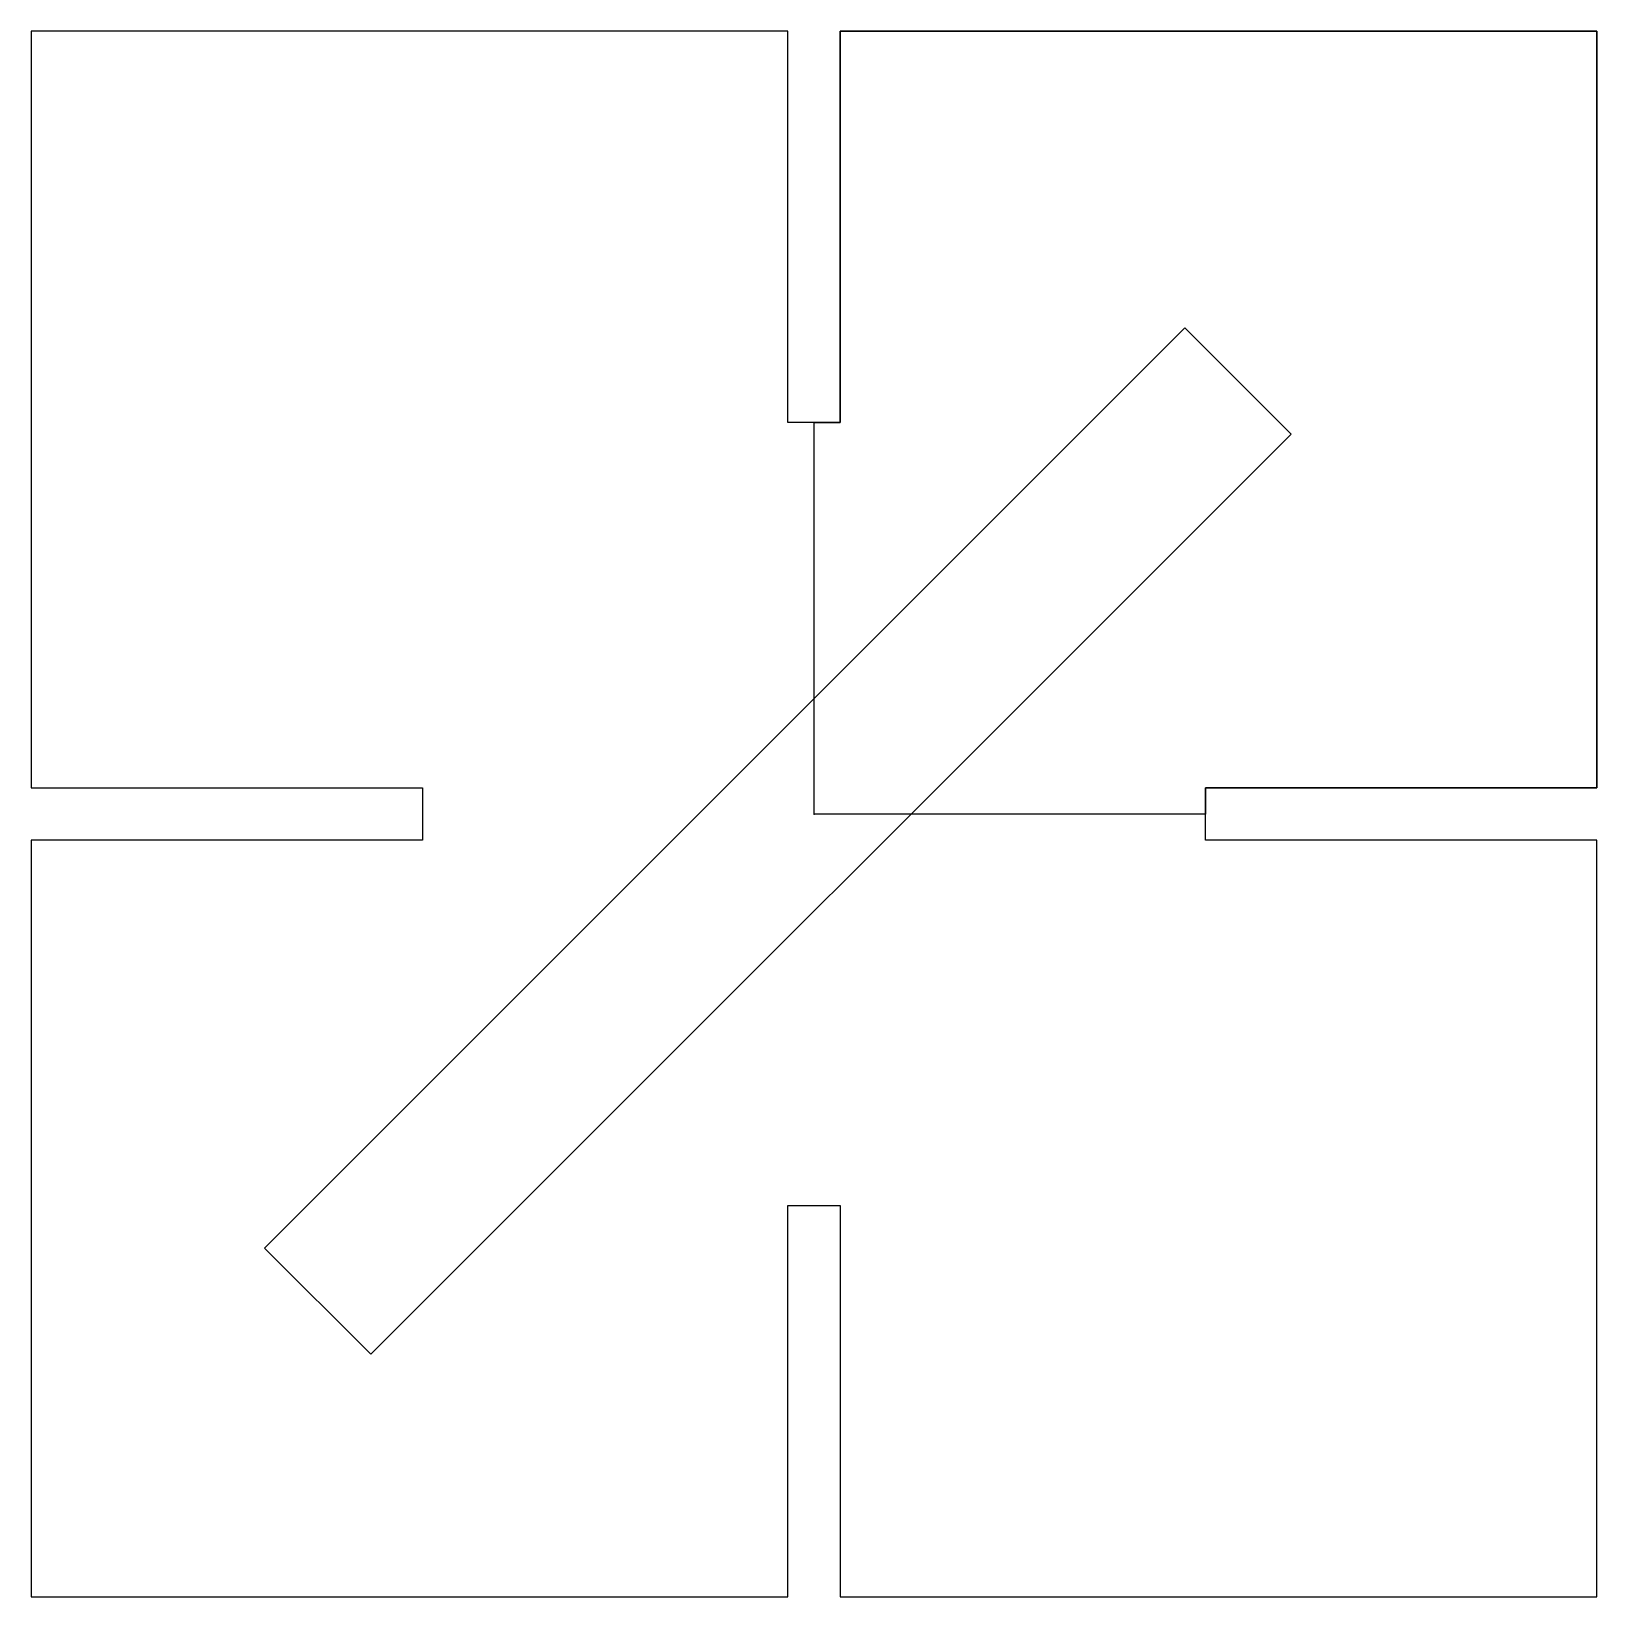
# Model space of a CAD drawing. Header units: millimetres. Extents: x -60 to 60, y -60 to 60.
import ezdxf

# ---------------------------------------------------------------- set-up
doc = ezdxf.new("R2010")
doc.units = ezdxf.units.MM
doc.header["$MEASUREMENT"] = 0
doc.layers.add('Lapti_for-docs v3_Sketch1', color=7, linetype='Continuous')
doc.layers.add('Lapti_for-docs v3_Sketch2', color=7, linetype='Continuous')

msp = doc.modelspace()

# ---------------------------------------------------------------- linework, layer by layer
at = {"layer": 'Lapti_for-docs v3_Sketch1'}
for p, q in [((2, 60), (60, 60)), ((2, 30), (2, 60)), ((60, 60), (60, 2)), ((0, 0), (0, 30)), ((0, 30), (2, 30)), ((30, 2), (30, 0)), ((60, 2), (30, 2)), ((30, 0), (0, 0))]:
    msp.add_line(p, q, dxfattribs=at)
msp.add_point((0, 0), dxfattribs=at)
at = {"layer": 'Lapti_for-docs v3_Sketch2'}
for p, q in [((-2, 60, 4), (-60, 60, 4)), ((-60, 60, 4), (-60, 2, 4)), ((-2, 30, 4), (-2, 60, 4)), ((2, 60, 4), (2, 30, 4)), ((60, 60, 4), (2, 60, 4)), ((60, 2, 4), (60, 60, 4)), ((28.43, 37.28, 4), (-42.12, -33.27, 4)), ((36.58, 29.13, 4), (28.43, 37.28, 4)), ((2, 30, 4), (-2, 30, 4)), ((-33.97, -41.41, 4), (36.58, 29.13, 4)), ((-60, 2, 4), (-30, 2, 4)), ((-30, 2, 4), (-30, -2, 4)), ((30, 2, 4), (60, 2, 4)), ((30, -2, 4), (30, 2, 4)), ((-30, -2, 4), (-60, -2, 4)), ((-60, -2, 4), (-60, -60, 4)), ((60, -2, 4), (30, -2, 4)), ((60, -60, 4), (60, -2, 4)), ((-2, -60, 4), (-2, -30, 4)), ((-2, -30, 4), (2, -30, 4)), ((2, -30, 4), (2, -60, 4)), ((-42.12, -33.27, 4), (-33.97, -41.41, 4)), ((-60, -60, 4), (-2, -60, 4)), ((2, -60, 4), (60, -60, 4))]:
    msp.add_line(p, q, dxfattribs=at)
msp.add_point((0, 0, 4), dxfattribs=at)

doc.saveas('drawing.dxf')
